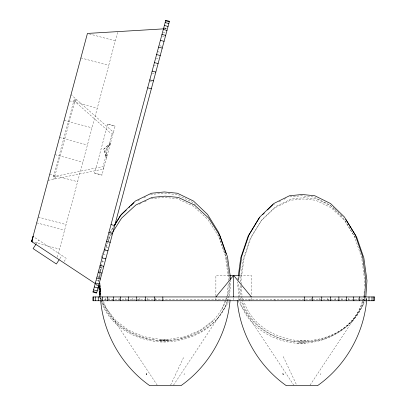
<?xml version="1.0" encoding="UTF-8"?>
<svg xmlns="http://www.w3.org/2000/svg" width="406" height="406" viewBox="0 0 406 406"><rect width="100%" height="100%" fill="white"/><g stroke="black" fill="none" stroke-linecap="round" stroke-linejoin="round"><path stroke-width="0.3" stroke-dasharray="2.03 1.52" d="M105.89 152.199L105.93 150.875M228.355 280.556L228.446 278.699L225.208 255.222L217.971 234.323M229.278 279.287L229.37 277.425L226.558 257.039M364.588 286.2L364.832 281.236L361.66 257.759L354.367 236.267L343.451 218.215L329.657 204.837L313.929 197.047L301.211 195.768L288.493 197.047M229.816 281.759L228.649 297.669L227.248 301.085M230.77 279.876L229.573 296.395M363.715 297.471L363.867 295.593M364.065 293.086L364.36 289.326M228.167 284.276L227.258 295.558L226.568 297.304M229.091 283.007C229.623 297.821 221.904 311.108 212.226 321.755C199.94 333.087 184.035 339.396 167.46 340.72C139.344 342.136 108.701 326.185 100.663 297.887M230.029 300.744L230.177 299.598L127.844 299.598M366.588 300.744L366.735 299.598L237.089 299.598L237.231 300.744M237.84 279.384L238.007 278.151M98.551 278.699L99.318 273.137M99.404 272.517L99.658 270.665M101.449 257.693L102.616 252.831M99.475 277.425L99.988 273.72M100.328 271.249L101.013 266.306M240.053 281.886L243.194 259.114L250.416 238.261L261.22 220.752L274.877 207.776L290.457 200.224L303.049 198.981L315.64 200.224L331.22 207.776L344.877 220.752L355.686 238.261M98.628 281.15L98.805 279.907M99.16 277.42L99.688 273.69M100.043 271.203L100.749 266.234M99.643 279.257L100.439 273.664M100.526 273.04L102.292 260.611M328.799 300.744L328.972 299.598L328.652 300.744M105.9 150.986L106.108 149.87M53.49 176.671L73.882 100.571L75.562 98.673L53.998 179.153L53.49 176.671L103.099 166.521L111.767 134.168L113.447 132.27L71.03 94.659M57.363 257.191L117.649 32.191M108.092 238.423L109.747 233.648M106.078 246.452L107.539 242.362M107.747 241.773L109.422 237.094L111.406 233.973M104.494 252.202L104.915 251.03M105.124 250.446L107.839 242.844M108.047 242.255L110.346 235.825L111.67 233.744M106.078 149.981L106.458 148.906M362.314 301.587C354.342 328.956 324.668 344.633 297.329 343.263C272.538 341.629 247.249 326.358 240.108 301.587M362.538 301.008L363.669 298.1M362.786 301.48C354.484 328.251 325.125 343.288 298.253 341.989C273.938 340.324 248.888 325.688 241.484 301.48M363.01 300.897L363.913 298.572M221.727 309.514L226.335 297.887M363.73 301.186C358.315 320.207 341.37 333.504 323.069 339.32C309.844 342.842 296.258 342.842 283.033 339.32C259.292 332.149 239.17 311.422 240.23 285.494M363.954 301.678C355.478 327.86 326.409 341.984 300.13 340.776C276.369 339.157 251.527 325.343 243.996 301.678M227.015 301.653C218.113 328.997 187.531 343.116 160.233 341.908C135.538 340.279 109.356 326.363 101.459 301.653M227.477 301.521C218.215 328.236 188.014 341.776 161.157 340.634C136.913 338.974 111.036 325.642 102.85 301.521M227.71 300.953L228.872 298.105M170.596 385.127L184.019 356.564M354.337 300.744L354.961 299.598L354.265 300.744M106.428 149.017L107.052 147.85M217.707 300.744L218.403 299.598M109.564 233.196L113.822 226.294M110.158 232.455L113.107 227.675M36.241 243.854L38.687 240.154M59.865 258.693L61.961 255.516M64.097 261.484L66.188 258.312L33.114 236.475M173.484 385.172L228.715 301.8M310.037 385.172L365.273 301.8M107.027 147.962L110.259 144.16M75.039 101.601L76.724 99.703M108.077 146.576L110.229 144.272M110.523 143.176L103.657 149.21L106.585 157.873M110.493 143.288L103.626 149.322L106.56 157.985M213.15 320.481L200.325 330.164L185.06 336.635L168.383 339.452L160.461 339.452L143.785 336.635L128.519 330.164L115.695 320.481L106.194 308.245L103.428 301.267M272.761 204.837L275.572 203.447M278.942 201.777L280.627 200.945M283.997 199.275L285.682 198.438M137.781 200.686L140.547 199.341M143.871 197.732L146.642 196.387M139.375 204.203L141.055 203.416M144.409 201.838L146.089 201.046M48.065 180.365L103.606 169.003L103.099 166.521M150.514 194.51L163.496 193.226L176.478 194.51L192.54 202.3L195.266 204.888M151.123 198.676L164.237 197.423L177.351 198.676L193.576 206.309L207.801 219.413L219.057 237.094L226.573 258.15L229.491 278.663M298.253 341.989L306.017 341.989M297.329 343.263L305.094 343.263M164.313 28.821L166.206 28.704M160.461 339.452L168.383 339.452M159.538 340.72L167.46 340.72M300.13 340.776L307.819 340.776M299.207 342.05L306.89 342.05M161.157 340.634L169.165 340.634M160.233 341.908L168.241 341.908M229.197 275.395L215.885 275.395L215.885 295.675M239.971 275.395L251.38 275.395L251.38 295.675M127.591 299.598L100.531 299.598L100.673 300.744M164.405 27.811L166.242 28.303M164.278 28.283L166.724 28.938M163.166 32.424L165.618 33.079M162.217 35.967L164.669 36.621M159.609 45.705L162.055 46.36M157.381 51.567L160.441 52.389M89.254 33.921L115.314 40.904M156.208 58.398L158.046 58.885M153.671 65.422L156.117 66.076M152.25 73.171L154.087 73.664M80.875 57.921L108.752 65.391M149.53 80.87L151.976 81.525M69.39 100.779L97.267 108.25M107.742 124.18L115.086 126.149M64.143 120.369L92.02 127.839M59.55 137.512L87.427 144.983M54.957 154.656L82.834 162.126M94.649 173.047L101.992 175.011M49.705 174.245L77.587 181.715M110.99 232.049L112.213 232.374M38.225 217.098L66.102 224.569M107.047 239.418L109.498 240.073M36.687 222.828L64.564 230.298M106.24 247.335L108.077 247.827M103.088 254.197L106.149 255.014M34.693 242.402L59.54 249.061M101.916 261.022L103.748 261.515M100.297 267.052L102.748 267.706M97.08 276.623L100.14 277.445M96.126 280.165L99.191 280.988M95.019 284.307L98.079 285.129M96.115 285.108L97.953 285.601M96.461 284.373L98.567 285.763M73.882 100.571L111.767 134.168M334.422 208.669L332.144 206.507L316.568 198.95L303.972 197.707L291.381 198.95L275.801 206.507L262.144 219.479L251.339 236.992L244.118 257.84L240.976 280.612L241.184 284.824M334.874 209.1L340.34 214.292M340.796 214.723L342.613 216.454M237.845 300.744L293.782 385.172M101.292 300.744L157.224 385.172M249.553 300.744L248.863 299.598L249.482 300.744M112.305 299.598L112.995 300.744M283.246 356.564L296.664 385.127M99.83 297.669L101.226 301.085M242.595 298.146L243.762 301.09M240.129 297.989L241.255 300.897M238.753 298.1L239.88 301.008M275.166 300.744L274.852 299.598L275.019 300.744M106.139 153.813L106.849 156.889M106.824 157L105.915 152.093M55.008 176.361L55.515 178.843M138.294 299.598L138.461 300.744M241.245 286.027L242.128 296.969M239.677 296.827L238.667 283.068M238.703 297.471L237.622 281.855M98.612 279.937L98.709 281.8M366.735 298.212L366.735 300.11M366.242 298.212L366.242 300.744M361.959 298.212L361.959 300.11M358.29 298.212L358.29 300.11M348.206 298.212L348.206 300.11M341.969 298.212L341.969 300.11M335.072 298.212L335.072 300.11M327.627 298.212L327.627 300.11M319.771 298.212L319.771 300.11M311.63 298.212L311.63 300.11M251.38 298.212L251.38 300.744M233.633 298.212L233.633 300.11M215.885 298.212L215.885 300.744M155.63 298.212L155.63 300.11M147.495 298.212L147.495 300.11M139.634 298.212L139.634 300.11M132.194 298.212L132.194 300.11M125.292 298.212L125.292 300.11M119.054 298.212L119.054 300.744M108.975 298.212L108.975 300.11M105.306 298.212L105.306 300.11M101.018 298.212L101.018 300.744M100.531 296.943L100.531 300.11M107.773 124.069L94.618 173.154L101.962 175.123L115.116 126.038L107.773 124.069M184.36 373.804L184.019 374.383L184.36 373.804M320.918 373.804L320.578 374.383L320.918 373.804"/><path stroke-width="0.61" d="M364.593 296.827L365.755 279.967L362.583 256.49L355.291 234.993L344.374 216.941L330.585 203.568L314.853 195.778L302.135 194.494L289.417 195.778L273.685 203.568L259.891 216.941L248.98 234.993L241.687 256.49L238.515 279.967M365.821 296.969L366.973 280.612L363.832 257.84L356.61 236.992L345.8 219.479M230.029 300.744C226.974 334.422 208.547 366.217 180.919 385.7L149.789 385.7C122.16 366.217 103.733 334.422 100.673 300.744M366.588 300.744C363.532 334.422 345.1 366.217 317.477 385.7L286.347 385.7C258.718 366.217 240.291 334.422 237.231 300.744M238.342 275.679L240.763 257.759L248.056 236.267L258.967 218.215L259.86 217.352M95.405 283.677L31.663 241.59L87.437 33.434L163.684 28.856M31.663 241.59L33.114 236.475L31.663 241.59L32.871 241.915M114.807 224.701L120.379 215.672L126.281 210.064M114.746 225.02L121.303 214.404L135.381 201.026L151.443 193.236L164.425 191.957L177.407 193.236L193.464 201.026L207.547 214.404L218.687 232.455L226.132 253.948M112.66 232.181L121.602 218.139L135.822 205.035L152.047 197.407L165.161 196.154L178.275 197.407L194.499 205.035L208.725 218.139L219.981 235.825L227.497 256.881L230.684 279.257M35.89 244.382L33.099 248.614L56.373 263.981L59.164 259.749M215.885 296.943L233.633 275.395L251.38 296.943M262.53 214.764L264.306 213.038M267.422 210.014L272.761 204.837M129.006 207.476L129.915 206.613M130.823 205.751L134 202.731M229.826 275.395L239.337 275.395M165.623 20.818L169.292 21.802M165.151 22.569L168.825 23.553M164.379 25.456L168.054 26.441M163.313 29.425L166.988 30.409M161.979 34.414L165.653 35.398M160.39 40.336L164.065 41.321M158.584 47.086L162.258 48.07M156.584 54.551L160.253 55.536M154.422 62.6L158.096 63.585M152.148 71.106L155.818 72.09M149.789 79.911L153.458 80.895M147.667 87.828L151.342 88.812M111.016 224.599L114.69 225.584M108.894 232.516L112.569 233.501M106.534 241.321L110.209 242.306M104.261 249.822L107.93 250.806M102.099 257.876L105.773 258.861M100.099 265.341L103.774 266.326M98.293 272.091L101.967 273.076M96.704 278.008L100.378 278.993M95.369 282.997L99.044 283.982M94.304 286.971L97.978 287.955M93.532 289.854L97.207 290.838M93.065 291.609L96.735 292.594M99.835 285.342L100.754 296.395M98.907 286.616L99.774 297.055M99.754 283.007L100.059 286.768M100.16 288.021L100.46 291.782M100.561 293.036L100.663 294.289M98.932 285.53L99.287 289.92M99.384 291.173L99.688 294.934M373.804 296.943L373.804 300.744M371.987 296.943L371.987 300.744M369.003 296.943L369.003 300.744M364.887 296.943L364.887 300.744M359.726 296.943L359.726 300.744M353.596 296.943L353.596 300.744M346.607 296.943L346.607 300.744M338.883 296.943L338.883 300.744M330.545 296.943L330.545 300.744M321.745 296.943L321.745 300.744M312.625 296.943L312.625 300.744M304.429 296.943L304.429 300.744M233.633 275.395L233.633 296.943M162.831 296.943L162.831 300.744M154.635 296.943L154.635 300.744M145.521 296.943L145.521 300.744M136.72 296.943L136.72 300.744M128.382 296.943L128.382 300.744M120.653 296.943L120.653 300.744M113.665 296.943L113.665 300.744M107.539 296.943L107.539 300.744M102.373 296.943L102.373 300.744M98.262 296.943L98.262 300.744M95.273 296.943L95.273 300.744M93.461 296.943L93.461 300.744M165.76 20.3L92.923 292.127L96.598 293.112L169.434 21.285L165.76 20.3M374.337 296.943L92.923 296.943L92.923 300.744L374.337 300.744L374.337 296.943M146.348 373.804L146.688 374.383L146.348 373.804M282.906 373.804L283.246 374.383L282.906 373.804"/></g></svg>
